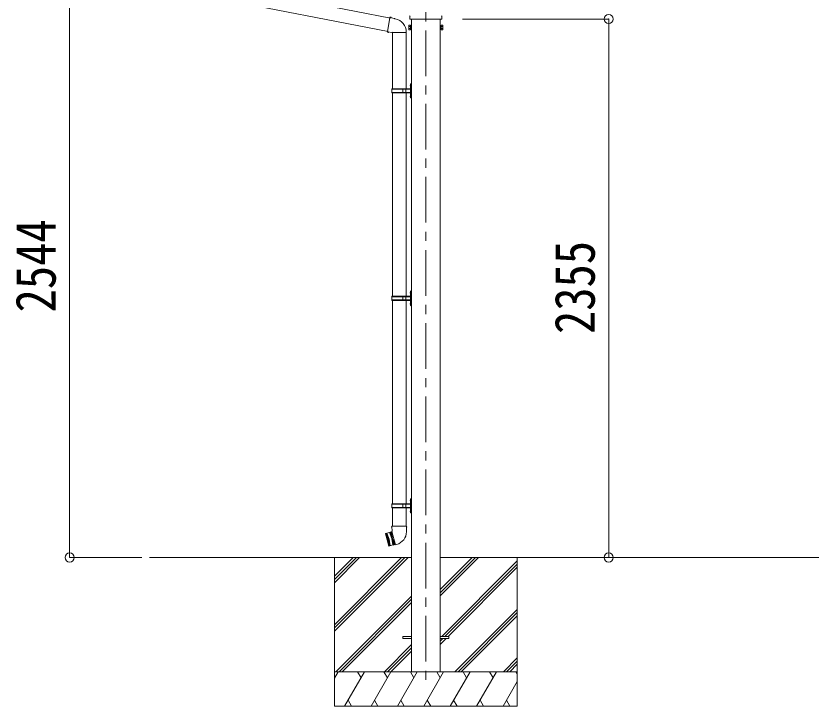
# Model space of a CAD drawing. Units: millimetres at full size, sheet at 1:40. Extents: x -11243 to 11243, y -7760 to 7760.
# Drawn here: x 709 to 4187, y -4940 to -1921 of the extents above; entities that cross this region are included whole.
import ezdxf
from ezdxf.enums import TextEntityAlignment as Align

# ---------------------------------------------------------------- set-up
doc = ezdxf.new("R2010")
doc.units = ezdxf.units.MM
doc.header["$LTSCALE"] = 40
doc.header["$PDMODE"] = 32
doc.header["$PDSIZE"] = 40
doc.linetypes.add('CHAIN1', pattern=[8, 5, -1, 1, -1])
for name, color, linetype, lineweight in [('0-0_0', 7, 'Continuous', 9), ('0-1_本体', 5, 'CHAIN1', 9), ('0-3_ELV2', 7, 'Continuous', 9), ('0-6_OTH_LINE', 6, 'Continuous', 9), ('0-9_OUTLINE', 7, 'Continuous', 9)]:
    doc.layers.add(name, color=color, linetype=linetype, lineweight=lineweight)
doc.styles.add('ＭＳ ゴシック', font='')
doc.styles.get('ＭＳ ゴシック').set_extended_font_data('MS Gothic')

msp = doc.modelspace()

# ---------------------------------------------------------------- linework, layer by layer
at = {"layer": '0-0_0'}
for p, q in [((1293.32, -4290.3), (2439.38, -4290.3)), ((2101.88, -4290.3), (2101.88, -4940.3)), ((2101.88, -4584.47), (2396.06, -4290.3)), ((2101.88, -4598.62), (2410.2, -4290.3)), ((2101.88, -4612.76), (2424.34, -4290.3)), ((2101.88, -4400.63), (2212.21, -4290.3)), ((2101.88, -4386.49), (2198.07, -4290.3)), ((2101.88, -4372.34), (2183.93, -4290.3)), ((2564.38, -4290.3), (5339.3, -4290.3)), ((2564.38, -4458.63), (2732.71, -4290.3)), ((2564.38, -4444.49), (2718.57, -4290.3)), ((2564.38, -4430.34), (2704.43, -4290.3)), ((2571.05, -4635.8), (2901.88, -4304.98)), ((2901.88, -4290.3), (2901.88, -4940.3)), ((2585.2, -4635.8), (2901.88, -4319.12)), ((2599.34, -4635.8), (2901.88, -4333.26)), ((2108.19, -4790.3), (2439.38, -4459.11)), ((2122.33, -4790.3), (2439.38, -4473.25)), ((2136.47, -4790.3), (2439.38, -4487.39)), ((2628.69, -4790.3), (2901.88, -4517.11)), ((2642.83, -4790.3), (2901.88, -4531.25)), ((2656.97, -4790.3), (2901.88, -4545.39)), ((2564.38, -4670.76), (2590.34, -4644.8)), ((2564.38, -4656.62), (2576.2, -4644.8)), ((2439.38, -4671.24), (2320.32, -4790.3)), ((2334.46, -4790.3), (2439.38, -4685.38)), ((2348.6, -4790.3), (2439.38, -4699.52)), ((2840.82, -4790.3), (2901.88, -4729.24)), ((2854.96, -4790.3), (2901.88, -4743.38)), ((2869.1, -4790.3), (2901.88, -4757.52)), ((2901.88, -4790.3), (2101.88, -4790.3)), ((2101.88, -4817.8), (2117.76, -4790.3)), ((2146.62, -4940.3), (2233.23, -4790.3)), ((2218.23, -4816.28), (2203.23, -4790.3)), ((2262.1, -4940.3), (2348.7, -4790.3)), ((2333.7, -4816.28), (2318.69, -4790.3)), ((2377.56, -4940.3), (2464.17, -4790.3)), ((2449.17, -4816.28), (2434.17, -4790.3)), ((2493.04, -4940.3), (2579.64, -4790.3)), ((2564.64, -4816.28), (2549.64, -4790.3)), ((2608.51, -4940.3), (2695.11, -4790.3)), ((2680.11, -4816.28), (2665.11, -4790.3)), ((2723.98, -4940.3), (2810.58, -4790.3)), ((2780.58, -4790.3), (2795.58, -4816.28)), ((2896.05, -4790.3), (2901.88, -4800.4)), ((2839.45, -4940.3), (2901.88, -4832.16)), ((2161.62, -4914.32), (2176.62, -4940.3)), ((2277.09, -4914.32), (2292.09, -4940.3)), ((2392.56, -4914.32), (2407.56, -4940.3)), ((2508.03, -4914.32), (2523.03, -4940.3)), ((2623.5, -4914.32), (2638.5, -4940.3)), ((2738.97, -4914.32), (2753.97, -4940.3)), ((2854.44, -4914.32), (2869.44, -4940.3)), ((2101.88, -4940.3), (2901.88, -4940.3))]:
    msp.add_line(p, q, dxfattribs=at)
at = {"layer": '0-1_本体'}
msp.add_line((2501.88, -1665.47), (2501.88, -4840.91), dxfattribs=at)
at = {"layer": '0-3_ELV2', "color": 4}
for p, q in [((2431.63, -1932.9), (2431.63, -1924.9)), ((2433.33, -1936.3), (2433.33, -1936.3)), ((2433.63, -1936.4), (2433.61, -1936.4)), ((2433.63, -1936.4), (2570.13, -1936.4)), ((2439.38, -4790.3), (2439.38, -1936.4)), ((2564.38, -1936.4), (2564.38, -4790.3)), ((2570.15, -1936.4), (2570.13, -1936.4)), ((2572.13, -1924.9), (2572.13, -1932.9)), ((2427.88, -1963.8), (2428.64, -1962.48)), ((2427.88, -1963.8), (2427.88, -1980.8)), ((2427.88, -1980.8), (2428.64, -1982.11)), ((2434.88, -1962.48), (2428.64, -1962.48)), ((2434.88, -1967.39), (2428.64, -1967.39)), ((2434.88, -1977.21), (2428.64, -1977.21)), ((2434.88, -1982.11), (2428.64, -1982.11)), ((2434.88, -1982.11), (2434.88, -1962.48)), ((2434.88, -1963.1), (2437.38, -1963.1)), ((2437.38, -1981.5), (2434.88, -1981.5)), ((2568.88, -1963.1), (2566.38, -1963.1)), ((2566.38, -1981.5), (2568.88, -1981.5)), ((2568.88, -1982.11), (2568.88, -1962.48)), ((2568.88, -1962.48), (2575.12, -1962.48)), ((2568.88, -1967.39), (2575.12, -1967.39)), ((2568.88, -1977.21), (2575.12, -1977.21)), ((2568.88, -1982.11), (2575.12, -1982.11)), ((2575.88, -1963.8), (2575.12, -1962.48)), ((2575.88, -1980.8), (2575.12, -1982.11)), ((2575.88, -1963.8), (2575.88, -1980.8)), ((2564.38, -1982.8), (2566.38, -1982.8)), ((2401.88, -4635.8), (2439.38, -4635.8)), ((2401.88, -4635.8), (2401.88, -4644.8)), ((2401.88, -4644.8), (2439.38, -4644.8)), ((2564.38, -4635.8), (2601.88, -4635.8)), ((2564.38, -4644.8), (2601.88, -4644.8)), ((2601.88, -4635.8), (2601.88, -4644.8))]:
    msp.add_line(p, q, dxfattribs=at)
for points in [[(2433.44, -1936.36), (2433.38, -1936.33), (2433.33, -1936.3)], [(2433.61, -1936.4), (2433.45, -1936.36), (2433.44, -1936.36)], [(2570.32, -1936.36), (2570.16, -1936.4), (2570.15, -1936.4)], [(2570.43, -1936.3), (2570.43, -1936.3), (2570.32, -1936.36)], [(2566.38, -1982.8), (2566.38, -1961.8), (2564.38, -1961.8)]]:
    msp.add_lwpolyline(points, dxfattribs=at)
msp.add_lwpolyline([(2437.38, -1982.8), (2437.38, -1961.8), (2439.38, -1961.8), (2439.38, -1982.8)], close=True, dxfattribs=at)
for centre, radius, start, end in [((2435.88, -1924.9), 4.25, 125.37642, 180), ((2435.88, -1932.9), 4.25, 180, 233.11111), ((2567.88, -1924.9), 4.25, 0, 54.62358), ((2567.88, -1932.9), 4.25, 306.88889, 0), ((2432.22, -1964.94), 4.34, 145.61575, 214.38425), ((2444.12, -1972.3), 16.24, 162.41205, 197.58795), ((2432.22, -1979.66), 4.34, 145.61575, 214.38425), ((2571.53, -1964.94), 4.34, 325.61575, 34.38425), ((2559.64, -1972.3), 16.24, 342.41205, 17.58795), ((2571.53, -1979.66), 4.34, 325.61575, 34.38425)]:
    msp.add_arc(centre, radius, start, end, dxfattribs=at)
at = {"layer": '0-6_OTH_LINE'}
for p, q in [((943.69, -4290.3), (943.69, -1746.53)), ((3301.55, -1935.3), (2661.52, -1935.3)), ((3301.55, -1935.3), (3301.55, -4290.3)), ((943.69, -4290.3), (1259.93, -4290.3)), ((3301.55, -4290.3), (2661.52, -4290.3))]:
    msp.add_line(p, q, dxfattribs=at)
for p in [(3301.55, -1935.3), (943.69, -4290.3), (3301.55, -4290.3)]:
    msp.add_point(p, dxfattribs=at)
at = {"layer": '0-9_OUTLINE'}
for p, q in [((2346.98, -1930.71), (1528.17, -1771.55)), ((2336.61, -1989.51), (1516.78, -1830.15)), ((2344.83, -1928.3), (2333.77, -1991.04)), ((2344.83, -1928.3), (2345.97, -1926.32)), ((2344.83, -1928.3), (2364.46, -1932.12)), ((2345.97, -1926.32), (2349.53, -1926.95)), ((2349.53, -1926.95), (2349.95, -1929.3)), ((2364.46, -1932.12), (2366.15, -1933.75)), ((2366.15, -1933.75), (2368.26, -1934.2)), ((2333.77, -1991.04), (2334.16, -1993.29)), ((2333.77, -1991.04), (2353.52, -1994.16)), ((2334.16, -1993.29), (2337.73, -1993.92)), ((2337.73, -1993.92), (2338.92, -1991.85)), ((2353.52, -1994.16), (2355.73, -1993.18)), ((2355.73, -1993.18), (2355.73, -1993.21)), ((2355.89, -1993.41), (2356.59, -1993.53)), ((2356.03, -1993.43), (2356.03, -2240.3)), ((2415.06, -1993.58), (2356.7, -1993.58)), ((2415.86, -1993.41), (2415.17, -1993.53)), ((2415.73, -1993.43), (2415.73, -2240.3)), ((2433.08, -2223.15), (2435.12, -2224.15)), ((2434.35, -2221.15), (2434.98, -2221.15)), ((2434.35, -2221.15), (2434.35, -2229.45)), ((2434.98, -2221.15), (2435.38, -2221.55)), ((2435.12, -2224.15), (2435.73, -2225.3)), ((2437.38, -2216.8), (2435.38, -2218.8)), ((2435.38, -2218.8), (2435.38, -2279.8)), ((2437.38, -2216.8), (2437.38, -2281.8)), ((2437.38, -2216.8), (2439.38, -2216.8)), ((2352.38, -2242.3), (2353.38, -2240.3)), ((2352.38, -2256.3), (2352.38, -2242.3)), ((2400.87, -2242.3), (2352.38, -2242.3)), ((2352.38, -2256.3), (2353.38, -2258.3)), ((2400.87, -2256.3), (2352.38, -2256.3)), ((2434.88, -2240.3), (2353.38, -2240.3)), ((2353.38, -2258.3), (2434.88, -2258.3)), ((2355.53, -2258.3), (2355.53, -3147.79)), ((2400.87, -2258.3), (2400.87, -2240.3)), ((2401.63, -2240.3), (2403.63, -2242.3)), ((2401.63, -2258.3), (2403.63, -2256.3)), ((2434.88, -2242.3), (2403.63, -2242.3)), ((2434.88, -2256.3), (2403.63, -2256.3)), ((2414, -2242.3), (2412, -2240.3)), ((2414, -2256.3), (2412, -2258.3)), ((2414, -2256.3), (2414, -2242.3)), ((2415.23, -2258.3), (2415.23, -3147.79)), ((2434.35, -2229.45), (2434.98, -2229.45)), ((2433.08, -2271.15), (2435.12, -2272.15)), ((2434.35, -2269.15), (2434.98, -2269.15)), ((2434.35, -2269.15), (2434.35, -2277.45)), ((2434.35, -2277.45), (2434.98, -2277.45)), ((2434.98, -2269.15), (2434.98, -2277.45)), ((2434.98, -2269.15), (2435.38, -2269.55)), ((2434.98, -2277.45), (2435.38, -2277.05)), ((2435.12, -2272.15), (2435.73, -2273.3)), ((2435.38, -2279.8), (2437.38, -2281.8)), ((2439.38, -2281.8), (2437.38, -2281.8)), ((2434.35, -3128.65), (2434.98, -3128.65)), ((2434.35, -3128.65), (2434.35, -3136.95)), ((2434.98, -3128.65), (2435.38, -3129.05)), ((2437.38, -3124.3), (2435.38, -3126.3)), ((2435.38, -3126.3), (2435.38, -3187.3)), ((2437.38, -3124.3), (2437.38, -3189.3)), ((2437.38, -3124.3), (2439.38, -3124.3)), ((2352.38, -3149.8), (2353.38, -3147.8)), ((2352.38, -3163.8), (2352.38, -3149.8)), ((2400.87, -3149.8), (2352.38, -3149.8)), ((2352.38, -3163.8), (2353.38, -3165.8)), ((2400.87, -3163.8), (2352.38, -3163.8)), ((2434.88, -3147.8), (2353.38, -3147.8)), ((2400.87, -3165.8), (2400.87, -3147.8)), ((2401.63, -3147.8), (2403.63, -3149.8)), ((2401.63, -3165.8), (2403.63, -3163.8)), ((2434.88, -3149.8), (2403.63, -3149.8)), ((2434.88, -3163.8), (2403.63, -3163.8)), ((2414, -3149.8), (2412, -3147.8)), ((2414, -3163.8), (2412, -3165.8)), ((2414, -3163.8), (2414, -3149.8)), ((2433.08, -3130.65), (2435.12, -3131.65)), ((2434.35, -3136.95), (2434.98, -3136.95)), ((2435.12, -3131.65), (2435.73, -3132.8)), ((2353.38, -3165.8), (2434.88, -3165.8)), ((2355.53, -3165.79), (2355.53, -4055.3)), ((2415.23, -3165.79), (2415.23, -4055.3)), ((2433.08, -3178.65), (2435.12, -3179.65)), ((2434.35, -3176.65), (2434.98, -3176.65)), ((2434.35, -3176.65), (2434.35, -3184.95)), ((2434.35, -3184.95), (2434.98, -3184.95)), ((2434.98, -3176.65), (2434.98, -3184.95)), ((2434.98, -3176.65), (2435.38, -3177.05)), ((2434.98, -3184.95), (2435.38, -3184.55)), ((2435.12, -3179.65), (2435.73, -3180.8)), ((2435.38, -3187.3), (2437.38, -3189.3)), ((2439.38, -3189.3), (2437.38, -3189.3)), ((2437.38, -4031.8), (2435.38, -4033.8)), ((2435.38, -4033.8), (2435.38, -4094.8)), ((2437.38, -4031.8), (2437.38, -4096.8)), ((2437.38, -4031.8), (2439.38, -4031.8)), ((2352.38, -4057.3), (2353.38, -4055.3)), ((2352.38, -4071.3), (2352.38, -4057.3)), ((2400.87, -4057.3), (2352.38, -4057.3)), ((2434.88, -4055.3), (2353.38, -4055.3)), ((2400.87, -4073.3), (2400.87, -4055.3)), ((2401.63, -4055.3), (2403.63, -4057.3)), ((2434.88, -4057.3), (2403.63, -4057.3)), ((2414, -4057.3), (2412, -4055.3)), ((2414, -4071.3), (2414, -4057.3)), ((2433.08, -4038.15), (2435.12, -4039.15)), ((2434.35, -4036.15), (2434.98, -4036.15)), ((2434.35, -4036.15), (2434.35, -4044.45)), ((2434.35, -4044.45), (2434.98, -4044.45)), ((2434.98, -4036.15), (2435.38, -4036.55)), ((2435.12, -4039.15), (2435.73, -4040.3)), ((2352.38, -4071.3), (2353.38, -4073.3)), ((2400.87, -4071.3), (2352.38, -4071.3)), ((2353.38, -4073.3), (2434.88, -4073.3)), ((2355.53, -4073.3), (2355.53, -4153)), ((2401.63, -4073.3), (2403.63, -4071.3)), ((2434.88, -4071.3), (2403.63, -4071.3)), ((2414, -4071.3), (2412, -4073.3)), ((2415.23, -4073.3), (2415.23, -4153)), ((2433.08, -4086.15), (2435.12, -4087.15)), ((2434.35, -4084.15), (2434.98, -4084.15)), ((2434.35, -4084.15), (2434.35, -4092.45)), ((2434.35, -4092.45), (2434.98, -4092.45)), ((2434.98, -4084.15), (2434.98, -4092.45)), ((2434.98, -4084.15), (2435.38, -4084.55)), ((2434.98, -4092.45), (2435.38, -4092.05)), ((2435.12, -4087.15), (2435.73, -4088.3)), ((2435.38, -4094.8), (2437.38, -4096.8)), ((2439.38, -4096.8), (2437.38, -4096.8)), ((2353.68, -4153), (2351.98, -4157.5)), ((2353.71, -4158), (2351.98, -4157.5)), ((2417.08, -4153), (2353.68, -4153)), ((2353.68, -4153), (2353.82, -4176.24)), ((2417.08, -4153), (2416.93, -4178)), ((2325.09, -4186.53), (2325.45, -4185.92)), ((2325.09, -4186.53), (2339.41, -4239.94)), ((2343.32, -4181.13), (2325.45, -4185.92)), ((2340.02, -4240.3), (2325.45, -4185.92)), ((2329.31, -4184.88), (2343.88, -4239.26)), ((2333.7, -4212.85), (2329.31, -4184.88)), ((2331.24, -4184.36), (2345.82, -4238.74)), ((2341.43, -4210.78), (2331.24, -4184.36)), ((2345.96, -4179.39), (2343.32, -4181.13)), ((2345.96, -4179.39), (2347.89, -4178.87)), ((2361.05, -4235.7), (2345.96, -4179.39)), ((2350.85, -4178.33), (2347.89, -4178.87)), ((2347.89, -4178.87), (2362.98, -4235.18)), ((2353.75, -4177.56), (2350.85, -4178.33)), ((2350.85, -4178.33), (2355.43, -4207.02)), ((2353.82, -4176.24), (2353.43, -4176.35)), ((2353.43, -4176.35), (2369.03, -4234.59)), ((2365.81, -4234.16), (2355.43, -4207.02)), ((2333.7, -4212.85), (2343.88, -4239.26)), ((2340.02, -4240.3), (2339.41, -4239.94)), ((2357.89, -4235.51), (2340.02, -4240.3)), ((2341.43, -4210.78), (2345.82, -4238.74)), ((2361.05, -4235.7), (2357.89, -4235.51)), ((2361.05, -4235.7), (2362.98, -4235.18)), ((2365.81, -4234.16), (2362.98, -4235.18)), ((2368.71, -4233.39), (2365.81, -4234.16)), ((2369.03, -4234.59), (2373.94, -4233.28))]:
    msp.add_line(p, q, dxfattribs=at)
for points in [[(2433.08, -2227.45), (2435.12, -2226.45), (2435.73, -2225.3)], [(2434.98, -2221.15), (2434.98, -2229.45), (2435.38, -2229.05)], [(2433.08, -2275.45), (2435.12, -2274.45), (2435.73, -2273.3)], [(2434.98, -3128.65), (2434.98, -3136.95), (2435.38, -3136.55)], [(2433.08, -3134.95), (2435.12, -3133.95), (2435.73, -3132.8)], [(2433.08, -3182.95), (2435.12, -3181.95), (2435.73, -3180.8)], [(2433.08, -4042.45), (2435.12, -4041.45), (2435.73, -4040.3)], [(2434.98, -4036.15), (2434.98, -4044.45), (2435.38, -4044.05)], [(2433.08, -4090.45), (2435.12, -4089.45), (2435.73, -4088.3)], [(2417.08, -4153), (2418.58, -4157.5), (2417.05, -4158)], [(2343.32, -4181.13), (2353.5, -4207.54), (2357.89, -4235.51)]]:
    msp.add_lwpolyline(points, dxfattribs=at)
for centre, radius, start, end in [((2355.73, -1993.18), 60.3, 359.96938, 78), ((2355.93, -1993.21), 0.2, 180, 260), ((2356.53, -1993.83), 0.3, 57.22653, 80), ((2415.22, -1993.83), 0.3, 100, 122.77347), ((2415.83, -1993.21), 0.2, 280, 359.96938), ((2438.68, -2225.3), 6, 136.21765, 223.78235), ((2434.88, -2239.8), 0.5, 270, 0), ((2434.88, -2241.8), 0.5, 270, 0), ((2434.88, -2256.8), 0.5, 0, 90), ((2434.88, -2258.8), 0.5, 0, 90), ((2438.68, -2273.3), 6, 136.21765, 223.78235), ((2438.68, -3132.8), 6, 136.21765, 223.78235), ((2434.88, -3147.3), 0.5, 270, 0), ((2434.88, -3149.3), 0.5, 270, 0), ((2434.88, -3164.3), 0.5, 0, 90), ((2438.68, -3180.8), 6, 136.21765, 223.78235), ((2434.88, -3166.3), 0.5, 0, 90), ((2438.68, -4040.3), 6, 136.21765, 223.78235), ((2434.88, -4054.8), 0.5, 270, 0), ((2434.88, -4056.8), 0.5, 270, 0), ((2438.68, -4088.3), 6, 136.21765, 223.78235), ((2434.88, -4071.8), 0.5, 0, 90), ((2434.88, -4073.8), 0.5, 0, 90), ((2358.93, -4177.26), 58, 285, 359.65623)]:
    msp.add_arc(centre, radius, start, end, dxfattribs=at)

# ---------------------------------------------------------------- texts
at = {"layer": '0-6_OTH_LINE', "color": 7, "style": 'ＭＳ ゴシック', "width": 0.85}
for s, p in [('2544', (935.69, -3218.41)), ('2355', (3293.55, -3312.8))]:
    msp.add_text(s, height=176, rotation=90, dxfattribs=at).set_placement(p, align=Align.BOTTOM_LEFT)

doc.saveas('drawing.dxf')
